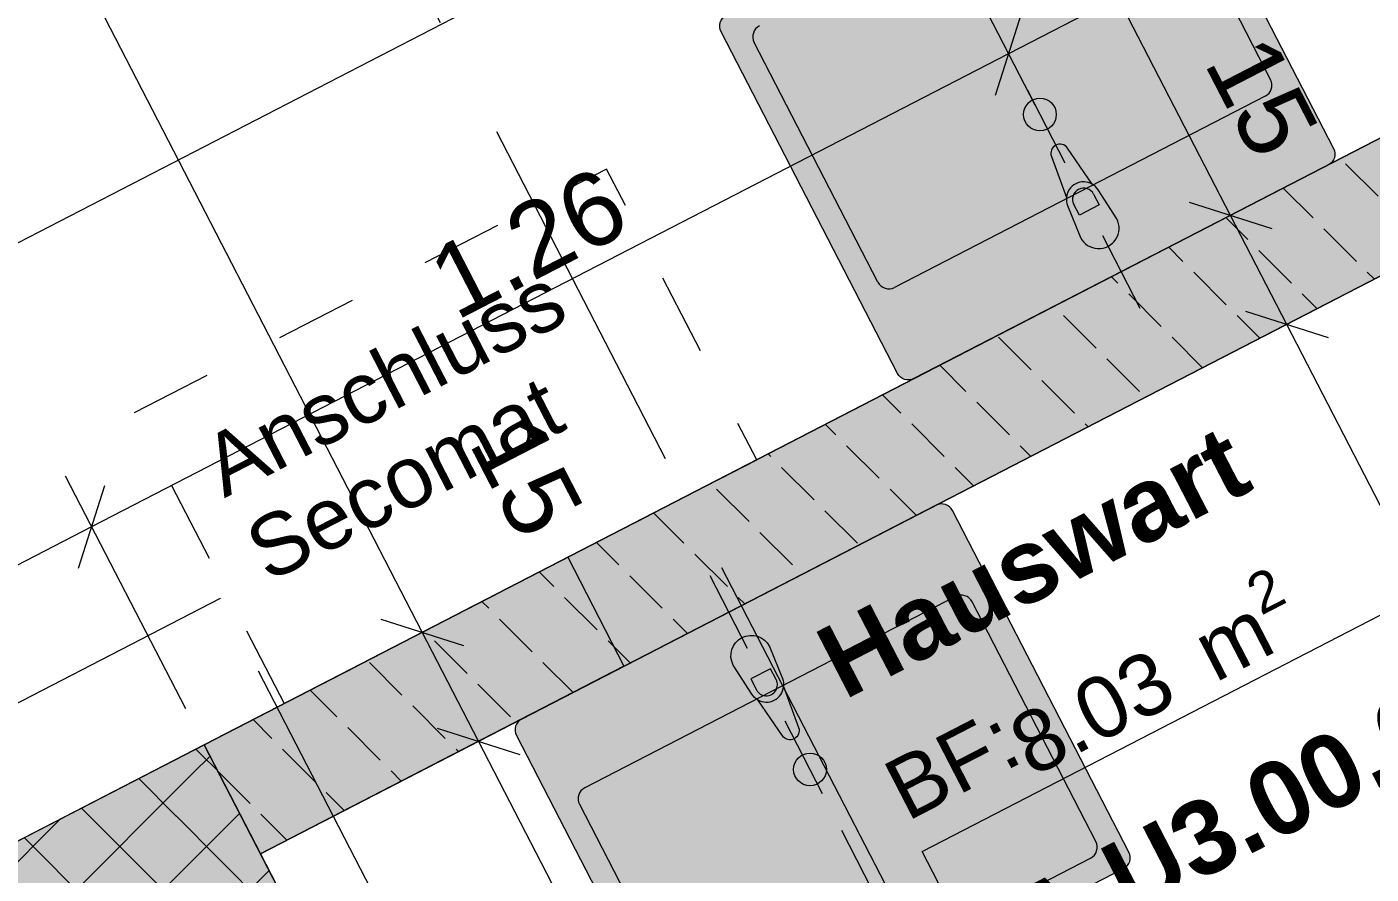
# Model space of a CAD drawing. Header units: metres. Extents: x 2688579.7 to 2688666, y 1281656.9 to 1281721.4.
# Drawn here: x 2688609.702 to 2688611.345, y 1281683.548 to 1281684.584 of the extents above; entities that cross this region are included whole.
import ezdxf

# ---------------------------------------------------------------- set-up
doc = ezdxf.new("R2010")
doc.units = ezdxf.units.M
for name, pattern in [('Strich 2_1mm', [0.15000000000000002, 0.1, -0.05]), ('Strich 6_2mm Terrain', [0.4, 0.3, -0.1]), ('Strich 9_3mm', [0.6, 0.45, -0.15]), ('Strichpunkt 1.5_0.5_0.5mm Achsen', [0.15000000000000002, 0.07500000000000001, -0.025, 0, -0.05])]:
    doc.linetypes.add(name, pattern=pattern)
for name, color, linetype in [('00 11 Geometer', 7, 'Continuous'), ('00 80 Plangrafik', 7, 'Continuous'), ('01 11 AW tragend', 7, 'Continuous'), ('01 14 IW nicht tragend', 7, 'Continuous'), ('02 11 Fundamente', 7, 'Continuous'), ('03 14 Rampen', 7, 'Continuous'), ('06 12 Sanitärapparate.3D einfach', 7, 'Continuous'), ('07 11 Bemassung aussen', 7, 'Continuous'), ('07 12 Bemassung innen', 7, 'Continuous'), ('08 11 Beschriftung allgemein', 7, 'Continuous'), ('09 11 Raumdefinitionen.SIA 416', 7, 'Continuous')]:
    doc.layers.add(name, color=color, linetype=linetype)
doc.styles.add('ERSTELLTER_STIL_1', font='arial.ttf')
doc.styles.add('ERSTELLTER_STIL_3', font='')
doc.styles.get('ERSTELLTER_STIL_3').set_extended_font_data('Arial', bold=True)
doc.dimstyles.new('ERSTELLTER_STIL__2', dxfattribs={"dimtxt": 0.08999999761581422, "dimasz": 0.07125000000000001, "dimexe": 0.18, "dimexo": 0.05, "dimgap": 0.09, "dimtad": 1, "dimzin": 0, "dimdsep": 46, "dimtxsty": 'ERSTELLTER_STIL_1', "dimblk": 'ARROWHEAD_6', "dimblk1": 'ARROWHEAD_6', "dimblk2": 'ARROWHEAD_6', "dimcen": 0.09, "dimclrd": 7, "dimclre": 7, "dimclrt": 7, "dimazin": 0, "dimtfac": 1, "dimtdec": 4, "dimtmove": 0, "dimatfit": 3, "dimfxl": 1, "dimtolj": 1, "dimtzin": 0, "dimarcsym": 0})
doc.dimstyles.new('ERSTELLTER_STIL__4', dxfattribs={"dimtxt": 0.08999999761581422, "dimasz": 0.07125000000000001, "dimexe": 0.18, "dimexo": 0.05, "dimgap": 0.09, "dimtad": 1, "dimzin": 0, "dimdsep": 46, "dimtxsty": 'ERSTELLTER_STIL_1', "dimblk": 'ARROWHEAD_6', "dimblk1": 'ARROWHEAD_6', "dimblk2": 'ARROWHEAD_6', "dimcen": 0.09, "dimclrd": 7, "dimclre": 7, "dimclrt": 7, "dimazin": 0, "dimtfac": 1, "dimtdec": 4, "dimtmove": 2, "dimatfit": 3, "dimfxl": 1, "dimtolj": 1, "dimtzin": 0, "dimarcsym": 0})
pattern_1 = [(44.99999999999999, (-190.4483196355036, -7.138988810048026), (-0.05303300858899104, 0.05303300858899108), []), (135.0000000000002, (-190.4483196355036, -7.138988810048026), (0.0530330085889909, 0.05303300858899123), [])]

# ---------------------------------------------------------------- blocks, each defined once
blk = doc.blocks.new('*D20')
at = {"layer": '07 11 Bemassung aussen', "color": 7, "linetype": 'Continuous', "lineweight": 5, "transparency": 16777216}
for p, q in [((220.5426345102919, 32.06800236553604), (218.8320768746272, 35.3826553064952)), ((220.6051174246908, 32.10024725760389), (218.8438693883504, 31.19133874424688)), ((220.611423609196, 31.93470548957333), (220.5426345102919, 32.06800236553603)), ((220.6739065235949, 31.96695038164119), (220.5489406947971, 31.90246059750547)), ((221.2626210301232, 30.6728401180609), (220.611423609196, 31.93470548957333))]:
    blk.add_line(p, q, dxfattribs=at)
at = {"layer": '07 11 Bemassung aussen', "color": 7, "linetype": 'Continuous', "lineweight": 18, "transparency": 16777216}
for p, q in [((220.4921130135097, 32.08412931077927), (220.5931560070742, 32.05187542029281)), ((220.5609021124137, 31.95083243481655), (220.6619451059782, 31.91857854433011))]:
    blk.add_line(p, q, dxfattribs=at)
blk = doc.blocks.new('ARROWHEAD_6')
at = {"color": 0, "linetype": 'Continuous', "lineweight": 0}
for p, q in [((-0.5, -0.5), (0.5, 0.5)), ((0, 0), (-1, 0))]:
    blk.add_line(p, q, dxfattribs=at)
blk = doc.blocks.new('*D21')
at = {"layer": '07 11 Bemassung aussen', "color": 7, "linetype": 'Continuous', "lineweight": 5, "transparency": 16777216}
for p, q in [((218.8945597890261, 35.41490019856305), (217.6220593170065, 34.75821443460183)), ((220.5426345102919, 32.06800236553604), (218.8320768746272, 35.3826553064952)), ((220.6051174246908, 32.10024725760389), (218.8438693883504, 31.19133874424688))]:
    blk.add_line(p, q, dxfattribs=at)
at = {"layer": '07 11 Bemassung aussen', "color": 7, "linetype": 'Continuous', "lineweight": 18, "transparency": 16777216}
for p, q in [((218.7815553778449, 35.39878225173842), (218.8825983714094, 35.36652836125196)), ((220.4921130135097, 32.08412931077927), (220.5931560070742, 32.05187542029281))]:
    blk.add_line(p, q, dxfattribs=at)
at = {"layer": '07 11 Bemassung aussen', "color": 7, "lineweight": 18, "transparency": 16777216, "char_height": 0.08999999761581422, "attachment_point": 7, "rotation": 297.29641936898753, "style": 'ERSTELLTER_STIL_1'}
for s, insert in [('\\A1;{\\pql;\\fArial|b0|i0|c0|p38;3.73}', (219.6484456429754, 33.83997764097017)), ('\\A1;{\\pql;\\fArial|b0|i0|c0|p38;15}', (220.4965242930433, 32.28817231808204))]:
    blk.add_mtext(s, dxfattribs=dict(at, insert=insert))
blk = doc.blocks.new('*D22')
at = {"layer": '07 11 Bemassung aussen', "color": 7, "linetype": 'Continuous', "lineweight": 5, "transparency": 16777216}
for p, q in [((218.825770685948, 35.54819708261406), (217.5532702129427, 34.89151131814415)), ((218.8320768746272, 35.38265530649519), (218.7632877715491, 35.5159521905462))]:
    blk.add_line(p, q, dxfattribs=at)
at = {"layer": '07 11 Bemassung aussen', "color": 7, "linetype": 'Continuous', "lineweight": 18, "transparency": 16777216}
for p, q in [((218.7127662747668, 35.53207913578943), (218.8138092683313, 35.49982524530297)), ((218.7815553778449, 35.39878225173842), (218.8825983714094, 35.36652836125196))]:
    blk.add_line(p, q, dxfattribs=at)
blk = doc.blocks.new('*D23')
at = {"layer": '07 11 Bemassung aussen', "color": 7, "linetype": 'Continuous', "lineweight": 5, "transparency": 16777216}
for p, q in [((216.9914039762349, 39.10276249588936), (216.8664381474371, 39.03827271175364)), ((218.7632877715491, 35.5159521905462), (216.928921061836, 39.0705176038215)), ((218.825770685948, 35.54819708261406), (217.5532702129427, 34.89151131814415)), ((218.8320768746272, 35.38265530649519), (218.7632877715491, 35.5159521905462))]:
    blk.add_line(p, q, dxfattribs=at)
at = {"layer": '07 11 Bemassung aussen', "color": 7, "linetype": 'Continuous', "lineweight": 18, "transparency": 16777216}
for p, q in [((216.8783995650538, 39.08664454906473), (216.9794425586183, 39.05439065857827)), ((218.7127662747668, 35.53207913578943), (218.8138092683313, 35.49982524530297))]:
    blk.add_line(p, q, dxfattribs=at)
at = {"layer": '07 11 Bemassung aussen', "color": 7, "lineweight": 18, "transparency": 16777216, "char_height": 0.08999999761581422, "attachment_point": 7, "rotation": 297.29641936898753, "style": 'ERSTELLTER_STIL_1'}
for s, insert in [('\\A1;{\\pql;\\fArial|b0|i0|c0|p38;4.00}', (217.9955540393444, 37.12356894244219)), ('\\A1;{\\pql;\\fArial|b0|i0|c0|p38;15}', (218.7289649109474, 35.70239350128519))]:
    blk.add_mtext(s, dxfattribs=dict(at, insert=insert))
blk = doc.blocks.new('*D24')
at = {"layer": '07 11 Bemassung aussen', "color": 7, "linetype": 'Continuous', "lineweight": 5, "transparency": 16777216}
for p, q in [((216.8538257700787, 39.36935626399139), (216.7288599412809, 39.30486647985568)), ((216.928921061836, 39.0705176038215), (216.7913428556798, 39.33711137192353)), ((216.9914039762349, 39.10276249588936), (216.8664381474371, 39.03827271175364)), ((218.7632877715491, 35.5159521905462), (216.928921061836, 39.0705176038215))]:
    blk.add_line(p, q, dxfattribs=at)
at = {"layer": '07 11 Bemassung aussen', "color": 7, "linetype": 'Continuous', "lineweight": 18, "transparency": 16777216}
for p, q in [((216.7408213588976, 39.35323831716676), (216.8418643524621, 39.3209844266803)), ((216.8783995650538, 39.08664454906473), (216.9794425586183, 39.05439065857827))]:
    blk.add_line(p, q, dxfattribs=at)
at = {"layer": '07 11 Bemassung aussen', "color": 7, "lineweight": 18, "transparency": 16777216, "insert": (216.8448068056855, 39.27276138566906), "char_height": 0.08999999761581422, "attachment_point": 7, "rotation": 297.29641936898753, "style": 'ERSTELLTER_STIL_1'}
blk.add_mtext('\\A1;{\\pql;\\fArial|b0|i0|c0|p38;30}', dxfattribs=at)
blk = doc.blocks.new('*D222')
at = {"layer": '07 12 Bemassung innen', "color": 7, "linetype": 'Continuous', "lineweight": 18, "transparency": 16777216}
for p, q in [((219.159976865907, 36.40995874804898), (219.1922291764113, 36.51100224594535)), ((218.8933626274355, 36.2723646986925), (218.9256149379398, 36.37340819658887))]:
    blk.add_line(p, q, dxfattribs=at)
at = {"layer": '07 12 Bemassung innen', "color": 7, "linetype": 'Continuous', "lineweight": 5, "transparency": 16777216}
for p, q in [((219.1761030211592, 36.46048049699716), (218.9095114043904, 36.32289812222982)), ((218.8772655353004, 36.38538053241763), (218.9417572734805, 36.26041571204201)), ((218.9094887826876, 36.32288644764068), (214.6336797906222, 34.11623058085024))]:
    blk.add_line(p, q, dxfattribs=at)
at = {"layer": '07 12 Bemassung innen', "color": 7, "lineweight": 18, "transparency": 16777216, "insert": (218.9561181889393, 36.41446991697509), "char_height": 0.08999999761581422, "attachment_point": 7, "rotation": 27.29731528547206, "style": 'ERSTELLTER_STIL_1'}
blk.add_mtext('\\A1;{\\pql;\\fArial|b0|i0|c0|p38;30}', dxfattribs=at)
blk = doc.blocks.new('*D223')
at = {"layer": '07 12 Bemassung innen', "color": 7, "linetype": 'Continuous', "lineweight": 18, "transparency": 16777216}
for p, q in [((218.8933626274355, 36.2723646986925), (218.9256149379398, 36.37340819658887)), ((214.6175536353701, 34.06570883190206), (214.6498059458744, 34.16675232979843))]:
    blk.add_line(p, q, dxfattribs=at)
at = {"layer": '07 12 Bemassung innen', "color": 7, "linetype": 'Continuous', "lineweight": 5, "transparency": 16777216}
for p, q in [((218.9094887826876, 36.32288644764068), (214.6336797906222, 34.11623058085024)), ((214.6014339215322, 34.17871299103805), (214.6659256597123, 34.05374817066243)), ((214.6336797906222, 34.11623058085024), (214.3670881738535, 33.97864820608289))]:
    blk.add_line(p, q, dxfattribs=at)
at = {"layer": '07 12 Bemassung innen', "color": 7, "lineweight": 18, "transparency": 16777216, "char_height": 0.08999999761581422, "attachment_point": 7, "rotation": 27.29731528547206, "style": 'ERSTELLTER_STIL_1'}
for s, insert in [('\\A1;{\\pql;\\fArial|b0|i0|c0|p38;4.81}', (217.9877591916806, 35.91472002954436)), ('\\A1;{\\pql;\\fArial|b0|i0|c0|p38;30}', (214.6711334714541, 34.19745206469921))]:
    blk.add_mtext(s, dxfattribs=dict(at, insert=insert))
blk = doc.blocks.new('*D497')
at = {"layer": '07 11 Bemassung aussen', "color": 7, "linetype": 'Continuous', "lineweight": 5, "transparency": 16777216}
for p, q in [((219.3366262773278, 36.14942118088523), (219.0700325092258, 36.01184297472902)), ((219.0377876171579, 36.07432588912793), (219.1022774012937, 35.94936006033011)), ((219.0700325092258, 36.01184297472902), (218.4921132861147, 35.71360235723496)), ((218.4598683940468, 35.77608527163387), (218.5243581781826, 35.65111944283605)), ((218.4921132861147, 35.71360235723495), (217.3712597090991, 35.1351753910406))]:
    blk.add_line(p, q, dxfattribs=at)
at = {"layer": '07 11 Bemassung aussen', "color": 7, "linetype": 'Continuous', "lineweight": 18, "transparency": 16777216}
for p, q in [((219.0539055639826, 35.96132147794674), (219.086159454469, 36.0623644715113)), ((218.4759863408715, 35.66308086045267), (218.5082402313579, 35.76412385401724))]:
    blk.add_line(p, q, dxfattribs=at)
at = {"layer": '07 11 Bemassung aussen', "color": 7, "lineweight": 18, "transparency": 16777216, "insert": (218.7121259998737, 35.84739751290962), "char_height": 0.08999999761581422, "attachment_point": 7, "rotation": 27.296419368987642, "style": 'ERSTELLTER_STIL_1'}
blk.add_mtext('\\A1;{\\pql;\\fArial|b0|i0|c0|p38;65}', dxfattribs=at)
blk = doc.blocks.new('*D498')
at = {"layer": '07 11 Bemassung aussen', "color": 7, "linetype": 'Continuous', "lineweight": 18, "transparency": 16777216}
for p, q in [((218.4759863408715, 35.66308086045267), (218.5082402313579, 35.76412385401724)), ((217.3551327638559, 35.08465389425833), (217.3873866543423, 35.18569688782289))]:
    blk.add_line(p, q, dxfattribs=at)
at = {"layer": '07 11 Bemassung aussen', "color": 7, "linetype": 'Continuous', "lineweight": 5, "transparency": 16777216}
blk.add_line((218.4921132861147, 35.71360235723495), (217.3712597090991, 35.1351753910406), dxfattribs=at)
at = {"layer": '07 11 Bemassung aussen', "color": 7, "lineweight": 18, "transparency": 16777216, "insert": (217.8170376926523, 35.3854788246536), "char_height": 0.08999999761581422, "attachment_point": 7, "rotation": 27.296419368987642, "style": 'ERSTELLTER_STIL_1'}
blk.add_mtext('\\A1;{\\pql;\\fArial|b0|i0|c0|p38;1.26}', dxfattribs=at)
blk = doc.blocks.new('*D499')
at = {"layer": '07 11 Bemassung aussen', "color": 7, "linetype": 'Continuous', "lineweight": 5, "transparency": 16777216}
for p, q in [((218.4921132861147, 35.71360235723495), (217.3712597090991, 35.1351753910406)), ((217.3390148170312, 35.19765830543952), (217.485908217233, 34.91301391180178)), ((217.3712597090991, 35.13517539104061), (214.7941942890978, 33.80525669055814)), ((214.76194939703, 33.86773960495705), (214.9088319439019, 33.58311624248525)), ((214.7941942890978, 33.80525669055814), (214.7442079575787, 33.77946077690385))]:
    blk.add_line(p, q, dxfattribs=at)
at = {"layer": '07 11 Bemassung aussen', "color": 7, "linetype": 'Continuous', "lineweight": 18, "transparency": 16777216}
for p, q in [((217.3551327638559, 35.08465389425833), (217.3873866543423, 35.18569688782289)), ((214.810321234341, 33.85577818734042), (214.7780673438546, 33.75473519377586))]:
    blk.add_line(p, q, dxfattribs=at)
at = {"layer": '07 11 Bemassung aussen', "color": 7, "lineweight": 18, "transparency": 16777216, "insert": (215.9680781941439, 34.4313059913152), "char_height": 0.08999999761581422, "attachment_point": 7, "rotation": 27.296419368987642, "style": 'ERSTELLTER_STIL_1'}
blk.add_mtext('\\A1;{\\pql;\\fArial|b0|i0|c0|p38;2.90}', dxfattribs=at)
blk = doc.blocks.new('*D641')
at = {"layer": '07 12 Bemassung innen', "color": 7, "linetype": 'Continuous', "lineweight": 5, "transparency": 16777216}
for p, q in [((219.2993255349022, 35.56751798037369), (219.8047010552276, 34.58800535022988)), ((218.2877556301051, 34.76416474259162), (218.6784520246017, 34.00692178647328)), ((219.8224504041505, 34.67628258834403), (219.7724617615883, 34.65049115343264)), ((219.7724617615883, 34.65049115343264), (218.6462127309625, 34.06940758967604)), ((218.6462127309625, 34.06940758967603), (218.0736104290547, 33.77397578271332))]:
    blk.add_line(p, q, dxfattribs=at)
at = {"layer": '07 12 Bemassung innen', "color": 7, "linetype": 'Continuous', "lineweight": 18, "transparency": 16777216}
for p, q in [((219.7563302898211, 34.59997110178358), (219.7885932333556, 34.7010112050817)), ((218.6300812591953, 34.01888753802697), (218.6623442027297, 34.11992764132509))]:
    blk.add_line(p, q, dxfattribs=at)
at = {"layer": '07 12 Bemassung innen', "color": 7, "lineweight": 18, "transparency": 16777216, "insert": (219.4111519488049, 34.48294416517459), "char_height": 0.08999999761581422, "attachment_point": 7, "rotation": 27.291285822957125, "style": 'ERSTELLTER_STIL_1'}
blk.add_mtext('\\A1;{\\pql;\\fArial|b0|i0|c0|p38;1.26\\fArial|b0|i0|c0|p38;\\A1{\\H.66x;\\S5^  ;}}', dxfattribs=at)
blk = doc.blocks.new('*D745')
at = {"layer": '07 11 Bemassung aussen', "color": 7, "linetype": 'Continuous', "lineweight": 5, "transparency": 16777216}
for p, q in [((218.8072650636213, 33.00671273938568), (217.8442207894073, 34.87286294170326)), ((219.5547784477191, 31.55821001700815), (218.8072650636213, 33.00671273938568)), ((219.6172613618795, 31.59045490953809), (219.4922955335586, 31.52596512447823)), ((219.6235675517829, 31.42491313346584), (219.5547784477191, 31.55821001700816))]:
    blk.add_line(p, q, dxfattribs=at)
at = {"layer": '07 11 Bemassung aussen', "color": 7, "linetype": 'Continuous', "lineweight": 18, "transparency": 16777216}
for p, q in [((218.7567435667198, 33.0228396842553), (218.8577865605229, 32.99058579451607)), ((219.5042569508175, 31.57433696187777), (219.6052999446206, 31.54208307213854))]:
    blk.add_line(p, q, dxfattribs=at)
at = {"layer": '07 11 Bemassung aussen', "color": 7, "lineweight": 18, "transparency": 16777216, "char_height": 0.08999999761581422, "attachment_point": 7, "rotation": 297.2964197926956, "style": 'ERSTELLTER_STIL_1'}
for s, insert in [('\\A1;{\\pql;\\fArial|b0|i0|c0|p38;1.63}', (219.2462773432399, 32.2868512536365)), ('\\A1;{\\pql;\\fArial|b0|i0|c0|p38;15}', (219.5139561553906, 31.73106561089698))]:
    blk.add_mtext(s, dxfattribs=dict(at, insert=insert))
blk = doc.blocks.new('*D746')
at = {"layer": '07 11 Bemassung aussen', "color": 7, "linetype": 'Continuous', "lineweight": 5, "transparency": 16777216}
for p, q in [((217.8442207894073, 34.87286294170326), (217.7754316853435, 35.00615982524558)), ((217.9067037035678, 34.90510783423319), (217.7817378752469, 34.84061804917333)), ((218.8072650636213, 33.00671273938568), (217.8442207894073, 34.87286294170326)), ((218.8697479777818, 33.03895763191561), (218.5851035910507, 32.89206423261255)), ((219.5547784477191, 31.55821001700815), (218.8072650636213, 33.00671273938568))]:
    blk.add_line(p, q, dxfattribs=at)
at = {"layer": '07 11 Bemassung aussen', "color": 7, "linetype": 'Continuous', "lineweight": 18, "transparency": 16777216}
for p, q in [((217.7936992925058, 34.88898988657287), (217.8947422863089, 34.85673599683365)), ((218.7567435667198, 33.0228396842553), (218.8577865605229, 32.99058579451607))]:
    blk.add_line(p, q, dxfattribs=at)
at = {"layer": '07 11 Bemassung aussen', "color": 7, "lineweight": 18, "transparency": 16777216, "insert": (218.5871564993548, 33.55316244739964), "char_height": 0.08999999761581422, "attachment_point": 7, "rotation": 297.2964197926956, "style": 'ERSTELLTER_STIL_1'}
blk.add_mtext('\\A1;{\\pql;\\fArial|b0|i0|c0|p38;2.10}', dxfattribs=at)
blk = doc.blocks.new('*D747')
at = {"layer": '07 11 Bemassung aussen', "color": 7, "linetype": 'Continuous', "lineweight": 5, "transparency": 16777216}
for p, q in [((217.8379145995039, 35.03840471777551), (217.712948771183, 34.97391493271564)), ((217.8442207894073, 34.87286294170326), (217.7754316853435, 35.00615982524558))]:
    blk.add_line(p, q, dxfattribs=at)
at = {"layer": '07 11 Bemassung aussen', "color": 7, "linetype": 'Continuous', "lineweight": 18, "transparency": 16777216}
for p, q in [((217.7249101884419, 35.02228677011519), (217.825953182245, 34.99003288037596)), ((217.7936992925058, 34.88898988657287), (217.8947422863089, 34.85673599683365))]:
    blk.add_line(p, q, dxfattribs=at)
blk = doc.blocks.new('*D748')
at = {"layer": '07 11 Bemassung aussen', "color": 7, "linetype": 'Continuous', "lineweight": 18, "transparency": 16777216}
for p, q in [((215.8905434507665, 38.57685217307281), (215.9915864445696, 38.54459828333358)), ((217.7249101884419, 35.02228677011519), (217.825953182245, 34.99003288037596))]:
    blk.add_line(p, q, dxfattribs=at)
at = {"layer": '07 11 Bemassung aussen', "color": 7, "linetype": 'Continuous', "lineweight": 5, "transparency": 16777216}
for p, q in [((217.7754316853435, 35.00615982524558), (215.9410649476681, 38.5607252282032)), ((217.8379145995039, 35.03840471777551), (217.712948771183, 34.97391493271564)), ((217.8442207894073, 34.87286294170326), (217.7754316853435, 35.00615982524558))]:
    blk.add_line(p, q, dxfattribs=at)
at = {"layer": '07 11 Bemassung aussen', "color": 7, "lineweight": 18, "transparency": 16777216, "char_height": 0.08999999761581422, "attachment_point": 7, "rotation": 297.2964197926956, "style": 'ERSTELLTER_STIL_1'}
for s, insert in [('\\A1;{\\pql;\\fArial|b0|i0|c0|p38;4.00}', (216.8193382661738, 36.89809133139119)), ('\\A1;{\\pql;\\fArial|b0|i0|c0|p38;15}', (217.8303644402068, 35.23770281975919))]:
    blk.add_mtext(s, dxfattribs=dict(at, insert=insert))
blk = doc.blocks.new('*D749')
at = {"layer": '07 11 Bemassung aussen', "color": 7, "linetype": 'Continuous', "lineweight": 5, "transparency": 16777216}
for p, q in [((215.8034867395404, 38.82731899528782), (215.7776908255164, 38.87730532661618)), ((215.8659696537008, 38.85956388781775), (215.7410038253799, 38.79507410275789)), ((215.9410649476681, 38.5607252282032), (215.8034867395404, 38.82731899528782)), ((216.0035478618285, 38.59297012073313), (215.8785820335076, 38.52848033567327)), ((217.7754316853435, 35.00615982524558), (215.9410649476681, 38.5607252282032))]:
    blk.add_line(p, q, dxfattribs=at)
at = {"layer": '07 11 Bemassung aussen', "color": 7, "linetype": 'Continuous', "lineweight": 18, "transparency": 16777216}
for p, q in [((215.8540082364419, 38.81119205041821), (215.7529652426388, 38.84344594015743)), ((215.8905434507665, 38.57685217307281), (215.9915864445696, 38.54459828333358))]:
    blk.add_line(p, q, dxfattribs=at)
at = {"layer": '07 11 Bemassung aussen', "color": 7, "lineweight": 18, "transparency": 16777216, "insert": (215.856950690022, 38.76296900942871), "char_height": 0.08999999761581422, "attachment_point": 7, "rotation": 297.2964197926956, "style": 'ERSTELLTER_STIL_1'}
blk.add_mtext('\\A1;{\\pql;\\fArial|b0|i0|c0|p38;30}', dxfattribs=at)
blk = doc.blocks.new('A$C08e27e3d')
at = {"layer": '01 11 AW tragend', "linetype": 'Continuous', "lineweight": 0, "true_color": 0xffffff}
for points in [[(26.7050584282706, 27.54615810189778), (26.86556633635143, 27.23513203811179), (27.06051828575437, 27.72959280707007)], [(26.8655663377582, 27.23513203811176), (27.22102619524202, 27.41856674328407), (27.06051827979309, 27.72959280707011)]]:
    blk.add_hatch(color=7, dxfattribs=at).paths.add_polyline_path(points)
at = {"layer": '01 11 AW tragend', "linetype": 'Continuous', "lineweight": 5, "true_color": 0x4e4e4e}
h = blk.add_hatch(dxfattribs=at)
h.set_pattern_fill('BETON_0001', color=251, style=0, pattern_type=2)
h.set_pattern_definition(pattern_1)
h.paths.add_polyline_path([(26.7050584282706, 27.54615810189778), (26.86556633635143, 27.23513203811179), (27.06051828575437, 27.72959280707007)])
h = blk.add_hatch(dxfattribs=at)
h.set_pattern_fill('BETON_0001', color=251, style=0, pattern_type=2)
h.set_pattern_definition(pattern_1)
h.paths.add_polyline_path([(26.8655663377582, 27.23513203811176), (27.22102619524202, 27.41856674328407), (27.06051827979309, 27.72959280707011)])
at = {"layer": '01 14 IW nicht tragend', "linetype": 'Continuous', "lineweight": 0, "true_color": 0xffffff}
blk.add_hatch(color=7, dxfattribs=at).paths.add_polyline_path([(27.12930738681925, 27.59629592352776), (28.82808017947733, 28.47296351926984), (28.75929107639919, 28.60626040332084), (27.06051828275542, 27.72959280707008)])
at = {"layer": '01 14 IW nicht tragend', "linetype": 'Continuous', "lineweight": 5, "true_color": 0x4e4e4e}
h = blk.add_hatch(dxfattribs=at)
h.set_pattern_fill('KALKSANDSTEIN_NICHT_TRAG_1A', color=251, style=0, pattern_type=2)
h.set_pattern_definition([(135, (-190.4483196355036, -7.138988810048026), (0.1060660171779821, 0.1060660171779821), [0.05624999999999999, -0.01875]), (135, (-190.5278691483871, -7.165505314342522), (0.1060660171779821, 0.1060660171779821), [0.05624999999999999, -0.01875])])
h.paths.add_polyline_path([(27.12930738681925, 27.59629592352776), (28.82808017947733, 28.47296351926984), (28.75929107639919, 28.60626040332084), (27.06051828275542, 27.72959280707008)])
at = {"layer": '06 12 Sanitärapparate.3D einfach', "linetype": 'Continuous', "lineweight": 0, "true_color": 0xffffff}
for points in [[(28.43463124150435, 28.43872048789066, 0.414213562373095), (28.44108201930274, 28.45892908669897), (28.22554282348082, 28.87659265353768, 0.414213562373095), (28.2053342246725, 28.88304343133609), (27.69880606914469, 28.62164483214778, 0.414213562373095), (27.6923552913463, 28.60143623333946), (27.90789448716822, 28.18377266650075, 0.4142135623730947), (27.92810308597655, 28.17732188870234)], [(28.1760676688929, 28.37280479235154), (28.15327377685628, 28.40825160851421, 0.1210195755652548), (28.14600488644055, 28.41520598932892), (28.11583827395063, 28.45920496587502, 0.8825662804506818), (28.09611033526167, 28.4490241783276), (28.11449391565992, 28.39894445770209, 0.1210195755656533), (28.11595064960673, 28.3889906591005), (28.13163537454835, 28.34987509066836, 0.9999999999999999)], [(27.95512583011896, 28.02247108943261), (27.44859767072512, 27.76107249773582, 0.4142135623730947), (27.44214689262782, 27.74086389902291), (27.65768608227253, 27.32320032899639, 0.414213562373095), (27.67789468098545, 27.3167495508991), (28.18442284037931, 27.57814814259589, 0.414213562373095), (28.19087361847662, 27.59835674130881), (27.97533442883187, 28.01602031133532, 0.414213562373095)], [(27.75159353899511, 27.84991789047683, 0.9999999999999999), (27.70716124431144, 27.82698818945079), (27.72995513582384, 27.7915413729508, 0.1210195755656533), (27.73722402613683, 27.78458699202861), (27.76739063797581, 27.74058801503661, 0.8825662804506818), (27.78711857681543, 27.75076880229209), (27.76873499715776, 27.80084852318981, 0.1210195755652548), (27.76727826335809, 27.81080232181287)]]:
    blk.add_hatch(color=7, dxfattribs=at).paths.add_polyline_path(points)
at = {"layer": '00 11 Geometer', "color": 250, "linetype": 'Continuous', "lineweight": 13, "true_color": 0x3f3f3f}
blk.add_open_spline([(61.10243485247656, 48.48420281692729), (56.77352997377159, 47.34081434957805), (52.4635852428363, 46.16539965738131), (48.13468036413133, 45.02201119003207), (44.67800041448561, 44.10900244983433), (41.2023603170702, 43.22801993448409), (37.74568036742448, 42.31501119428635), (37.74568036742448, 42.31501119428635), (36.51101375635653, 46.29834470393457), (35.89368042427986, 48.29001137435757), (35.89368042427986, 48.29001137435757), (32.77968142585769, 46.72534450430744), (31.22268144538566, 45.94301117149502), (31.22268144538566, 45.94301117149502), (21.44268032567516, 43.82167784365215), (16.55268032368213, 42.76101117565617), (16.55268032368213, 42.76101117565617), (7.358013710788782, 41.1450112190409), (2.760680377799417, 40.33701121977851), (2.760680377799417, 40.33701121977851), (2.852681969608511, 38.82034512477316), (2.898681985064741, 38.06201179612749), (2.898681985064741, 38.06201179612749), (4.857346937842067, 28.42001115491934), (5.836680270116176, 23.59901115422458), (5.836680270116176, 23.59901115422458), (7.250013421140011, 21.69701122663304), (7.95668008768871, 20.74601122418739), (7.95668008768871, 20.74601122418739), (10.0486806438671, 18.48401050067827), (11.09468064675048, 17.35301049550385), (11.09468064675048, 17.35301049550385), (13.36067895529732, 15.25367757499539), (14.49367895102068, 14.20401090647415), (14.49367895102068, 14.20401090647415), (16.14301102872878, 13.00001188282244), (16.96767767410665, 12.39801188566111), (16.96767767410665, 12.39801188566111), (20.31968006337001, 9.776678227431553), (21.99568005822539, 8.466011565954837), (21.99568005822539, 8.466011565954837), (24.63768051177203, 6.944010933473187), (25.95868050524905, 6.183010929807502), (25.95868050524905, 6.183010929807502), (28.60930300305984, 5.333717593874063), (29.84025381909623, 4.957434972593042), (31.07120463935598, 4.581152350021007), (32.39626387633277, 4.285094314451996), (33.81543054463282, 4.069260977519157), (35.23459722133293, 3.853427639308798), (36.52668118368777, 3.744678008936125), (37.69168119490087, 3.743011342904943), (38.85668119028151, 3.741344676896411), (39.77044249357601, 3.744428238438006), (40.43296699630037, 3.752262269690114), (41.09549149855911, 3.760096300936716), (41.95790802579259, 3.796513086969954), (43.020216845292, 3.861512388413253), (44.08252568015769, 3.926511690796765), (45.41718103768528, 4.05617725272498), (47.02418104823619, 4.250510583476576), (49.43468106569662, 4.542010579801577), (51.84518209969565, 4.833511419904831), (54.25568211622476, 5.125011425543057), (54.25568211622476, 5.125011425543057), (66.34501369887903, 7.421677856550964), (72.38968036588221, 8.570011189750808), (72.38968036588221, 8.570011189750808), (76.09901367299199, 9.525344516228365), (77.9536803381884, 10.00301118226111), (77.9536803381884, 10.00301118226111), (81.43301373099848, 12.11901121547766), (83.17268039923101, 13.17701121706836), (83.17268039923101, 13.17701121706836), (79.77201372868126, 18.68234452860381), (78.0716803985083, 21.43501119579509), (77.2604064339207, 22.74838120428235), (76.44901363862618, 24.06167781058088), (75.63768030315578, 25.37501114358515), (75.63768030315578, 25.37501114358515), (73.88301371953781, 28.15701115348356), (73.00568038815572, 29.54801115215145), (71.2765175777854, 32.28957514030248), (69.54768033869505, 35.03134452163562), (67.81868033468663, 37.77301118833334), (67.81868033468663, 37.77301118833334), (61.10243485247656, 48.48420281692729), (61.10243485247656, 48.48420281692729)], degree=3, knots=[0, 0, 0, 0, 1, 1, 1, 2, 2, 2, 3, 3, 3, 4, 4, 4, 5, 5, 5, 6, 6, 6, 7, 7, 7, 8, 8, 8, 9, 9, 9, 10, 10, 10, 11, 11, 11, 12, 12, 12, 13, 13, 13, 14, 14, 14, 15, 15, 15, 16, 16, 16, 17, 17, 17, 18, 18, 18, 19, 19, 19, 20, 20, 20, 21, 21, 21, 22, 22, 22, 23, 23, 23, 24, 24, 24, 25, 25, 25, 26, 26, 26, 27, 27, 27, 28, 28, 28, 29, 29, 29, 29], dxfattribs=at)
at = {"layer": '00 80 Plangrafik', "color": 98, "linetype": 'Strich 2_1mm', "lineweight": 13, "true_color": 0x005b00, "flags": 128}
blk.add_lwpolyline([(27.15826933068647, 27.78003815005022), (27.73588915936986, 28.07812426766016), (27.55245154853299, 28.43358262377301), (26.97483171984959, 28.13549650616307)], close=True, dxfattribs=at)
at = {"layer": '00 80 Plangrafik', "color": 7, "linetype": 'Strich 6_2mm Terrain', "lineweight": 5, "flags": 128}
blk.add_lwpolyline([(23.97036492568418, 26.30368549995099), (27.0805941423105, 27.90874836745414), (28.27293532032633, 25.59827543265309), (27.78418749779902, 25.34605611971922), (28.65552109441379, 23.65761534247492), (26.03400833447225, 22.30477832370151)], close=True, dxfattribs=at)
at = {"layer": '01 11 AW tragend', "color": 7, "linetype": 'Continuous', "lineweight": 18, "flags": 128}
for points in [[(27.0605182827554, 27.72959280707007), (26.70505842827055, 27.54615809972089)], [(28.09235166103304, 25.73014572120992), (27.06051828275542, 27.72959280707008)]]:
    blk.add_lwpolyline(points, dxfattribs=at)
at = {"layer": '01 14 IW nicht tragend', "color": 7, "linetype": 'Continuous', "lineweight": 18, "flags": 128}
for points in [[(28.75929107639919, 28.60626040332084), (27.06051828275542, 27.72959280707008)], [(27.12930738681925, 27.59629592352776), (28.82808017947733, 28.47296351926984)], [(27.06051828275542, 27.72959280707008), (27.12930738681925, 27.59629592352776)]]:
    blk.add_lwpolyline(points, dxfattribs=at)
at = {"layer": '02 11 Fundamente', "color": 7, "linetype": 'Strich 9_3mm', "lineweight": 5, "flags": 128}
blk.add_lwpolyline([(35.05382424164154, 13.68323319018162), (24.62177247392799, 33.89806280332692)], dxfattribs=at)
at = {"layer": '03 14 Rampen', "color": 7, "linetype": 'Continuous', "lineweight": 5, "flags": 128}
blk.add_lwpolyline([(27.57363039422771, 27.82559296920753), (27.12930752781185, 27.59629577750375), (27.06051838091122, 27.72959261686771), (27.50484124732714, 27.95888980857156)], close=True, dxfattribs=at)
at = {"layer": '06 12 Sanitärapparate.3D einfach', "color": 7, "linetype": 'Continuous', "lineweight": 5}
for p, q in [((28.21264126788401, 28.83617545592104), (28.36397729899301, 28.54292231324706)), ((27.88410852007195, 28.29528153506866), (27.73277248896292, 28.58853467774264)), ((28.35752652119461, 28.52271371443874), (27.90431711888027, 28.28883075727025)), ((28.147693773806, 28.40292804767105), (28.15451334089954, 28.38971335274874)), ((28.1303421727761, 28.37723959503309), (28.12352260568255, 28.3904542899554)), ((28.15451334089954, 28.38971335274874), (28.1303421727761, 28.37723959503309)), ((27.97891179556603, 27.91096222051291), (27.5257023897926, 27.67707927004736)), ((28.15045642105079, 27.61125829750339), (27.99912039427895, 27.90451144241563)), ((27.75288674036264, 27.82255338609298), (27.72871557205474, 27.81007962873481)), ((27.75970630726076, 27.8093386910698), (27.75288674036264, 27.82255338609298)), ((27.72871557205474, 27.81007962873481), (27.73553513895283, 27.79686493371164)), ((27.5192516116953, 27.65687067133445), (27.67058763846714, 27.36361752642222)), ((27.69079623718005, 27.35716674832493), (28.14400564295349, 27.59104969879048))]:
    blk.add_line(p, q, dxfattribs=at)
at = {"layer": '06 12 Sanitärapparate.3D einfach', "color": 251, "linetype": 'Strichpunkt 1.5_0.5_0.5mm Achsen', "lineweight": 5, "true_color": 0x4e4e4e}
for p, q in [((28.06672177058726, 28.53018431620099), (28.22722531216789, 28.21915595199561)), ((27.81651027468027, 27.66961028148776), (27.65600234771281, 27.98063638261244))]:
    blk.add_line(p, q, dxfattribs=at)
at = {"layer": '06 12 Sanitärapparate.3D einfach', "color": 7, "linetype": 'Continuous', "lineweight": 5, "flags": 128}
for points in [[(28.43463124150435, 28.43872048789066), (27.92810308597655, 28.17732188870234, -0.4142135623730947), (27.90789448716822, 28.18377266650075), (27.6923552913463, 28.60143623333946, -0.414213562373095), (27.69880606914469, 28.62164483214778), (28.2053342246725, 28.88304343133609, -0.414213562373095), (28.22554282348082, 28.87659265353768), (28.44108201930274, 28.45892908669897, -0.414213562373095)], [(28.1760676688929, 28.37280479235154), (28.15327377685628, 28.40825160851421, 0.1210195755652548), (28.14600488644055, 28.41520598932892), (28.11583827395063, 28.45920496587502, 0.8825662804506818), (28.09611033526167, 28.4490241783276), (28.11449391565992, 28.39894445770209, 0.1210195755656533), (28.11595064960673, 28.3889906591005), (28.13163537454835, 28.34987509066836, 0.9999999999999999)], [(27.95512583011896, 28.02247108943261), (27.44859767072512, 27.76107249773582, 0.4142135623730947), (27.44214689262782, 27.74086389902291), (27.65768608227253, 27.32320032899639, 0.414213562373095), (27.67789468098545, 27.3167495508991), (28.18442284037931, 27.57814814259589, 0.414213562373095), (28.19087361847662, 27.59835674130881), (27.97533442883187, 28.01602031133532, 0.414213562373095)], [(27.75159353899511, 27.84991789047683), (27.76727826335809, 27.81080232181287, -0.1210195755652548), (27.76873499715776, 27.80084852318981), (27.78711857681543, 27.75076880229209, -0.8825662804506818), (27.76739063797581, 27.74058801503661), (27.73722402613683, 27.78458699202861, -0.1210195755656533), (27.72995513582384, 27.7915413729508), (27.70716124431144, 27.82698818945079, -0.9999999999999999)]]:
    blk.add_lwpolyline(points, format="xyb", close=True, dxfattribs=at)
at = {"layer": '06 12 Sanitärapparate.3D einfach', "color": 7, "linetype": 'Continuous', "lineweight": 5}
for centre in [(28.08214896877521, 28.500282391863), (27.80107994254377, 27.69951058855029)]:
    blk.add_circle(centre, 0.02, dxfattribs=at)
for centre, radius, start, end in [((27.74610217726629, 28.59541358824759), 0.01500000000000181, 117.2964202163583, 207.2964202163348), ((28.35064761068966, 28.5360434027421), 0.01499999999999234, 297.2964202163838, 27.29642021645672), ((28.13548350449059, 28.39693277910406), 0.02108576984750714, 60.06744559870394, 174.5253948341091), ((28.13560818974429, 28.39669116881323), 0.01360000000000615, 27.29642021640387, 207.2964202163493), ((27.89743820837532, 28.30216044557361), 0.01500000000000018, 207.2964202163591, 297.2964202163838), ((27.98579070587382, 27.89763253210781), 0.01499999999999823, 27.29641936895576, 117.2964193689203), ((27.74762072310679, 27.80310181239072), 0.01360000000000622, 207.2964193689797, 27.29641936897976), ((27.74774540835688, 27.80286020209805), 0.0210857698474923, 240.0674447513663, 354.5253939866837), ((27.53258130010039, 27.66374958164226), 0.01499999999999171, 117.2964193689203, 207.2964193690054), ((28.13712673264567, 27.60437938719559), 0.01500000000001086, 297.2964193690045, 27.29641936893224)]:
    blk.add_arc(centre, radius, start, end, dxfattribs=at)
at = {"layer": '09 11 Raumdefinitionen.SIA 416', "color": 7, "linetype": 'Continuous', "lineweight": 5}
for p, q in [((27.93809276604992, 27.59932330489629), (28.95250863612617, 28.12282166318853)), ((28.07321413001139, 27.33749009411795), (27.93809276604992, 27.59932330489629))]:
    blk.add_line(p, q, dxfattribs=at)
at = {"layer": '09 11 Raumdefinitionen.SIA 416', "color": 41, "linetype": 'Continuous', "lineweight": 0, "true_color": 0xffd6a8, "flags": 128}
for points in [[(25.1372867193422, 31.2382988973109), (22.64908579450517, 29.95423957541841), (24.48345111657451, 26.39967699714908), (28.7592892681146, 28.6062633412985), (26.92492403709446, 32.16082582851862)], [(30.53863781327695, 25.15831058192497), (28.82808017947733, 28.47296351926985), (27.12930738681928, 27.59629592352777), (28.09235166103309, 25.73014572120993), (27.60360272820174, 25.47792583530141), (28.35111747540537, 24.02942024207083)]]:
    blk.add_lwpolyline(points, close=True, dxfattribs=at)
at = {"layer": '08 11 Beschriftung allgemein', "color": 253, "linetype": 'Continuous', "lineweight": 13, "true_color": 0x9f9f9f, "insert": (27.13906451278029, 27.92628144514013), "char_height": 0.07500000000000001, "attachment_point": 7, "rotation": 27.296423987225158, "line_spacing_factor": 0.9330362696644463, "style": 'ERSTELLTER_STIL_1'}
blk.add_mtext('\\A1;{\\pql;\\fArial|b0|i0|c0|p38;Anschluss\\P\\pql;\\fArial|b0|i0|c0|p38;Secomat}', dxfattribs=at)
at = {"layer": '09 11 Raumdefinitionen.SIA 416', "color": 7, "lineweight": 5, "rotation": 27.2964}
for s, insert, char_height, attachment_point, style in [('\\A1;{\\pql;\\pt0;\\fArial|b1|i0|c0|p38;Hauswart}', (27.80159562092814, 27.86382245382075), 0.09000000000000002, 1, 'ERSTELLTER_STIL_3'), ('\\A1;{\\pql;\\pt0,0.05;\\fArial|b0|i0|c0|p38;8.03\\fArial|b0|i0|c0|p38;\\A1{\\H.66x;\\S^  ;}\\fArial|b0|i0|c0|p38; m\\fArial|b0|i0|c0|p38;\\A1{\\H.66x;\\S2^  ;}}', (28.02773968225739, 27.7754991193279), 0.07500000000000001, 1, 'ERSTELLTER_STIL_1'), ('\\A1;{\\pqc;\\pt0;\\fArial|b1|i0|c0|p38;A.U3.00.08}', (28.3208074299566, 27.68747085267199), 0.09000000000000002, 2, 'ERSTELLTER_STIL_3'), ('\\A1;{\\pql;\\pt0;\\fArial|b0|i0|c0|p38;BF:}', (27.88514975889774, 27.70191431748309), 0.07500000000000001, 1, 'ERSTELLTER_STIL_1'), ('\\A1;{\\pql;\\pt0;\\fArial|b0|i0|c0|p38;B: Zementüberzug}', (28.08783180483994, 27.30916450131556), 0.07500000000000001, 1, 'ERSTELLTER_STIL_1')]:
    blk.add_mtext(s, dxfattribs=dict(at, insert=insert, char_height=char_height, attachment_point=attachment_point, style=style))
at = {"layer": '07 11 Bemassung aussen', "color": 7, "linetype": 'Continuous', "lineweight": 5}
for base, p1, p2, angle, dimstyle, picture, middle, turn in [((26.34302322017624, 32.19812256187551), (24.78700524996231, 31.05753265516589), (24.6494270438061, 31.32412642326793), 117.2964193689879, 'ERSTELLTER_STIL__2', '*D24', (26.46794126355667, 32.09343757989935), 297.2964193689875), ((26.48060142633244, 31.93152879377347), (27.06051828275542, 27.72959280707008), (24.78700524996231, 31.05753265516589), 117.2964193689879, 'ERSTELLTER_STIL__4', '*D23', (27.64083047031352, 29.9013392709375), 297.2964193689875), ((25.35516710403681, 31.6883301852398), (24.78700524996231, 31.05753265516589), (24.6494270438061, 31.32412642326793), 117.2964197926952, 'ERSTELLTER_STIL__2', '*D749', (25.48008514819139, 31.58364520418741), 297.2964197926956), ((25.49274531216449, 31.42173641815517), (27.90990466577716, 28.16792659807377), (24.78700524996231, 31.05753265516589), 117.2964197926952, 'ERSTELLTER_STIL__2', '*D748', (26.46461469775841, 29.67586166057865), 297.2964197926956), ((28.04379365061109, 28.57461354718693), (29.16056346039079, 27.82869017710249), (28.06672177058726, 28.53018431620099), 207.2964193689874, 'ERSTELLTER_STIL__2', '*D497', (28.30414136009179, 28.7798627962363), 27.29641936898765), ((26.9229400735955, 27.99618658099259), (28.06672177058726, 28.53018431620099), (27.06051828275542, 27.72959280707008), 207.2964193689874, 'ERSTELLTER_STIL__2', '*D498', (27.45195891860541, 28.34008608107825), 27.29641936898765), ((24.34587465359422, 26.66626788051011), (27.06051828275542, 27.72959280707008), (24.48344200942435, 26.39969513775353), 207.2964193689874, 'ERSTELLTER_STIL__2', '*D499', (25.60299942009698, 27.38591324773985), 27.29641936898765), ((28.31496813604548, 28.37696338049818), (27.12930738681925, 27.59629592352776), (27.06051828275542, 27.72959280707008), 117.2964193689879, 'ERSTELLTER_STIL__4', '*D22', (28.35209936881859, 28.52306969551548), 297.2964193689875), ((28.38375723912358, 28.24366649644716), (28.35111745816317, 24.02942023317283), (27.12930738681925, 27.59629592352776), 117.2964193689879, 'ERSTELLTER_STIL__2', '*D21', (29.29372207394445, 26.61774796946548), 297.2964193689875), ((30.09431487478835, 24.92901355548801), (29.51366673929101, 24.46056852375223), (28.35111745816317, 24.02942023317283), 117.2964193689879, 'ERSTELLTER_STIL__4', '*D20', (30.11965875091443, 25.10884851231233), 297.2964193689875), ((27.32711204983988, 27.86717101519755), (27.97869376984099, 28.03462971453145), (27.90990466577716, 28.16792659807377), 117.2964197926952, 'ERSTELLTER_STIL__4', '*D747', (27.45349889837618, 28.0583790145179), 297.2964197926956), ((27.39590115390374, 27.73387413165523), (28.09235166103304, 25.73014572120992), (27.97869376984099, 28.03462971453145), 117.2964197926952, 'ERSTELLTER_STIL__4', '*D746', (28.23243293093941, 26.33093277658709), 297.2964197926956), ((28.35894542811775, 25.86772392933766), (29.44487763522719, 24.59386540729455), (28.09235166103304, 25.73014572120992), 117.2964197926952, 'ERSTELLTER_STIL__4', '*D745', (28.89155377482453, 25.06462158282395), 297.2964197926956)]:
    dim = blk.add_linear_dim(base=base, p1=p1, p2=p2, angle=angle, dimstyle=dimstyle, dxfattribs=at)
    dim.commit()
    dim.dimension.update_dxf_attribs({"geometry": picture, "text_midpoint": middle, "dimtype": 128, "text_rotation": turn, "insert": (-190.4483196355036, -7.138988810048026)})
at = {"layer": '07 12 Bemassung innen', "color": 7, "linetype": 'Continuous', "lineweight": 5}
for base, p1, p2, angle, picture, middle, turn in [((28.46116914718405, 29.18389763759266), (29.42715722849283, 27.96626838325871), (29.16056346039079, 27.82869017710249), 207.2973152854723, '*D222', (28.54813243184671, 29.34693583099896), 27.29731528547206), ((24.18536015511864, 26.97724177080222), (29.16056346039079, 27.82869017710249), (25.05914618631019, 25.28411769761171), 207.2973152854723, '*D223', (27.62267895409059, 28.86932858756932), 27.29731528547206), ((28.19789309545888, 26.93041877962801), (28.82808017947733, 28.47296351926984), (27.81651027468027, 27.66961028148776), 207.2912858229571, '*D641', (29.15342512369946, 27.49459402307203), 27.29128582295712)]:
    dim = blk.add_linear_dim(base=base, p1=p1, p2=p2, angle=angle, dimstyle='ERSTELLTER_STIL__4', dxfattribs=at)
    dim.commit()
    dim.dimension.update_dxf_attribs({"geometry": picture, "text_midpoint": middle, "dimtype": 128, "text_rotation": turn, "insert": (-190.4483196355036, -7.138988810048026)})

msp = doc.modelspace()

# ---------------------------------------------------------------- block references
msp.add_blockref('A$C08e27e3d', (2688582.858319622, 1281655.97698879))

doc.saveas('drawing.dxf')
